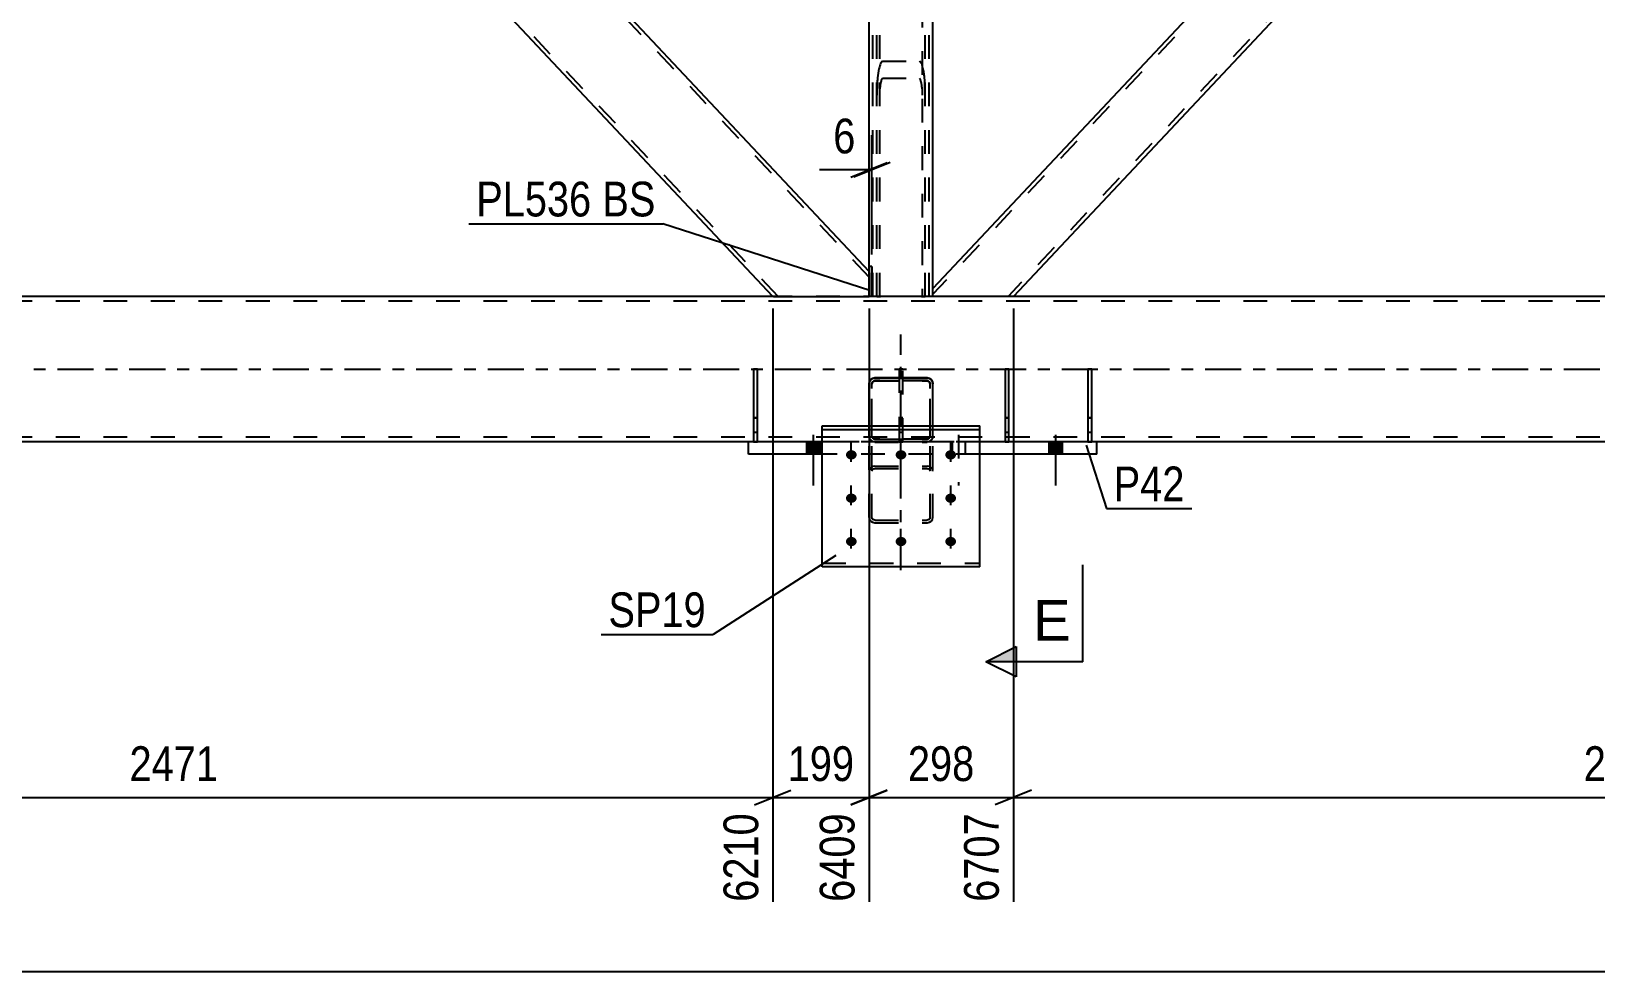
# Model space of a CAD drawing. Header units: millimetres. Extents: x -135 to 1054, y -647 to 194.
# Drawn here: x 129.2 to 258.3, y -177.3 to -99.7 of the extents above; entities that cross this region are included whole.
import ezdxf

# ---------------------------------------------------------------- set-up
doc = ezdxf.new("R2010")
doc.units = ezdxf.units.MM
doc.linetypes.add('DXK_LINE_DOT2', pattern=[3.9198, 1.9599, -1.9599])
doc.linetypes.add('DXK_LINE_DOT3', pattern=[5.9187, 2.979, -0.9799, 0.9799, -0.9799])
doc.styles.add('Arial', font='ARIAL.TTF', dxfattribs={"height": 0.2})
doc.styles.add('Arial Narrow', font='ARIALN.TTF', dxfattribs={"height": 0.2})

# ---------------------------------------------------------------- blocks, each defined once
blk = doc.blocks.new('Bolt-122571314-7250 - 7179')
at = {"linetype": 'Continuous'}
for points in [[(196.9, -134.28), (196.99, -134.29), (197.08, -134.31), (197.16, -134.35), (197.23, -134.41), (197.28, -134.47), (197.32, -134.54), (197.34, -134.62), (197.34, -134.7), (197.32, -134.78), (197.28, -134.85), (197.23, -134.92), (197.16, -134.97), (197.08, -135.01), (196.99, -135.04), (196.9, -135.05), (196.81, -135.04), (196.72, -135.01), (196.64, -134.97), (196.57, -134.92), (196.52, -134.85), (196.48, -134.78), (196.46, -134.7), (196.46, -134.62), (196.48, -134.54), (196.52, -134.47), (196.57, -134.41), (196.64, -134.35), (196.72, -134.31), (196.81, -134.29)], [(201, -134.28), (201.09, -134.29), (201.18, -134.31), (201.26, -134.35), (201.33, -134.41), (201.38, -134.47), (201.42, -134.54), (201.44, -134.62), (201.44, -134.7), (201.42, -134.78), (201.38, -134.85), (201.33, -134.92), (201.26, -134.97), (201.18, -135.01), (201.09, -135.04), (201, -135.05), (200.91, -135.04), (200.82, -135.01), (200.74, -134.97), (200.67, -134.92), (200.62, -134.85), (200.58, -134.78), (200.56, -134.7), (200.56, -134.62), (200.58, -134.54), (200.62, -134.47), (200.67, -134.41), (200.74, -134.35), (200.82, -134.31), (200.91, -134.29)], [(205.1, -134.28), (205.19, -134.29), (205.28, -134.31), (205.36, -134.35), (205.43, -134.41), (205.48, -134.47), (205.52, -134.54), (205.54, -134.62), (205.54, -134.7), (205.52, -134.78), (205.48, -134.85), (205.43, -134.92), (205.36, -134.97), (205.28, -135.01), (205.19, -135.04), (205.1, -135.05), (205.01, -135.04), (204.92, -135.01), (204.84, -134.97), (204.77, -134.92), (204.72, -134.85), (204.68, -134.78), (204.66, -134.7), (204.66, -134.62), (204.68, -134.54), (204.72, -134.47), (204.77, -134.41), (204.84, -134.35), (204.92, -134.31), (205.01, -134.29)], [(196.9, -137.85), (196.99, -137.86), (197.08, -137.89), (197.16, -137.93), (197.23, -137.98), (197.28, -138.04), (197.32, -138.12), (197.34, -138.2), (197.34, -138.28), (197.32, -138.36), (197.28, -138.43), (197.23, -138.49), (197.16, -138.55), (197.08, -138.59), (196.99, -138.61), (196.9, -138.62), (196.81, -138.61), (196.72, -138.59), (196.64, -138.55), (196.57, -138.49), (196.52, -138.43), (196.48, -138.36), (196.46, -138.28), (196.46, -138.2), (196.48, -138.12), (196.52, -138.04), (196.57, -137.98), (196.64, -137.93), (196.72, -137.89), (196.81, -137.86)], [(205.1, -137.85), (205.19, -137.86), (205.28, -137.89), (205.36, -137.93), (205.43, -137.98), (205.48, -138.04), (205.52, -138.12), (205.54, -138.2), (205.54, -138.28), (205.52, -138.36), (205.48, -138.43), (205.43, -138.49), (205.36, -138.55), (205.28, -138.59), (205.19, -138.61), (205.1, -138.62), (205.01, -138.61), (204.92, -138.59), (204.84, -138.55), (204.77, -138.49), (204.72, -138.43), (204.68, -138.36), (204.66, -138.28), (204.66, -138.2), (204.68, -138.12), (204.72, -138.04), (204.77, -137.98), (204.84, -137.93), (204.92, -137.89), (205.01, -137.86)], [(196.9, -141.43), (196.99, -141.44), (197.08, -141.46), (197.16, -141.5), (197.23, -141.56), (197.28, -141.62), (197.32, -141.69), (197.34, -141.77), (197.34, -141.85), (197.32, -141.93), (197.28, -142), (197.23, -142.07), (197.16, -142.12), (197.08, -142.16), (196.99, -142.19), (196.9, -142.2), (196.81, -142.19), (196.72, -142.16), (196.64, -142.12), (196.57, -142.07), (196.52, -142), (196.48, -141.93), (196.46, -141.85), (196.46, -141.77), (196.48, -141.69), (196.52, -141.62), (196.57, -141.56), (196.64, -141.5), (196.72, -141.46), (196.81, -141.44)], [(201, -141.43), (201.09, -141.44), (201.18, -141.46), (201.26, -141.5), (201.33, -141.56), (201.38, -141.62), (201.42, -141.69), (201.44, -141.77), (201.44, -141.85), (201.42, -141.93), (201.38, -142), (201.33, -142.07), (201.26, -142.12), (201.18, -142.16), (201.09, -142.19), (201, -142.2), (200.91, -142.19), (200.82, -142.16), (200.74, -142.12), (200.67, -142.07), (200.62, -142), (200.58, -141.93), (200.56, -141.85), (200.56, -141.77), (200.58, -141.69), (200.62, -141.62), (200.67, -141.56), (200.74, -141.5), (200.82, -141.46), (200.91, -141.44)], [(205.1, -141.43), (205.19, -141.44), (205.28, -141.46), (205.36, -141.5), (205.43, -141.56), (205.48, -141.62), (205.52, -141.69), (205.54, -141.77), (205.54, -141.85), (205.52, -141.93), (205.48, -142), (205.43, -142.07), (205.36, -142.12), (205.28, -142.16), (205.19, -142.19), (205.1, -142.2), (205.01, -142.19), (204.92, -142.16), (204.84, -142.12), (204.77, -142.07), (204.72, -142), (204.68, -141.93), (204.66, -141.85), (204.66, -141.77), (204.68, -141.69), (204.72, -141.62), (204.77, -141.56), (204.84, -141.5), (204.92, -141.46), (205.01, -141.44)]]:
    blk.add_hatch(color=1, dxfattribs=at).paths.add_polyline_path(points)
at = {"color": 1, "linetype": 'Continuous'}
for p, q in [((196.9, -135.23), (196.9, -133.6)), ((201, -135.23), (201, -133.6)), ((205.1, -135.23), (205.1, -133.6)), ((196.9, -138.8), (196.9, -137.18)), ((205.1, -138.8), (205.1, -137.18)), ((196.9, -142.38), (196.9, -140.75)), ((201, -142.38), (201, -140.75)), ((205.1, -142.38), (205.1, -140.75))]:
    blk.add_line(p, q, dxfattribs=at)
blk = doc.blocks.new('Bolt-122571314-7251 - 7179')
at = {"linetype": 'Continuous'}
for points in [[(194.29, -133.6), (193.21, -133.6), (193.21, -134.6), (194.29, -134.6)], [(214.29, -133.6), (213.21, -133.6), (213.21, -134.6), (214.29, -134.6)]]:
    blk.add_hatch(color=1, dxfattribs=at).paths.add_polyline_path(points)
at = {"color": 1, "linetype": 'Continuous'}
for p, q in [((193.21, -133.6), (193.21, -134.6)), ((193.75, -133), (193.75, -137.2)), ((194.29, -133.6), (194.29, -134.6)), ((213.21, -133.6), (213.21, -134.6)), ((213.75, -133), (213.75, -137.2)), ((214.29, -133.6), (214.29, -134.6))]:
    blk.add_line(p, q, dxfattribs=at)
at = {"color": 1, "linetype": 'DXK_LINE_DOT2'}
for p, q in [((205.21, -133.6), (205.21, -134.6)), ((205.75, -133), (205.75, -137.2)), ((206.29, -133.6), (206.29, -134.6))]:
    blk.add_line(p, q, dxfattribs=at)
blk = doc.blocks.new('Bolt-122571314-7252 - 7179')
at = {"linetype": 'Continuous'}
for points in [[(194.29, -133.6), (193.21, -133.6), (193.21, -134.6), (194.29, -134.6)], [(214.29, -133.6), (213.21, -133.6), (213.21, -134.6), (214.29, -134.6)]]:
    blk.add_hatch(color=1, dxfattribs=at).paths.add_polyline_path(points)
at = {"color": 1, "linetype": 'Continuous'}
for p, q in [((193.21, -133.6), (193.21, -134.6)), ((193.75, -133), (193.75, -137.2)), ((194.29, -133.6), (194.29, -134.6)), ((213.21, -133.6), (213.21, -134.6)), ((213.75, -133), (213.75, -137.2)), ((214.29, -133.6), (214.29, -134.6))]:
    blk.add_line(p, q, dxfattribs=at)
at = {"color": 1, "linetype": 'DXK_LINE_DOT2'}
for p, q in [((205.21, -133.6), (205.21, -134.6)), ((205.75, -133), (205.75, -137.2)), ((206.29, -133.6), (206.29, -134.6))]:
    blk.add_line(p, q, dxfattribs=at)
blk = doc.blocks.new('Part-122571314-7193 - 7179')
at = {"color": 7, "linetype": 'DXK_LINE_DOT2'}
for p, q in [((199.04, 12.37), (199, 12.3)), ((199, -121.6), (199, 12.3)), ((199.14, 12.43), (199.04, 12.37)), ((199.3, 12.47), (199.14, 12.43)), ((199.24, 12.3), (199.26, 12.33)), ((199.24, -121.6), (199.24, 12.3)), ((199.26, 12.33), (199.31, 12.36)), ((199.48, 12.49), (199.3, 12.47)), ((199.31, 12.36), (199.34, 12.37)), ((199.34, 12.37), (199.39, 12.38)), ((199.39, 12.38), (199.48, 12.39)), ((202.52, 12.49), (199.48, 12.49)), ((202.52, 12.39), (199.48, 12.39)), ((202.7, 12.47), (202.52, 12.49)), ((202.52, 12.39), (202.61, 12.38)), ((202.61, 12.38), (202.69, 12.36)), ((202.69, 12.36), (202.74, 12.33)), ((202.86, 12.43), (202.7, 12.47)), ((202.74, 12.33), (202.76, 12.3)), ((202.76, 12.3), (202.76, -121.6)), ((202.96, 12.37), (202.86, 12.43)), ((203, 12.3), (202.96, 12.37)), ((203, -121.6), (203, 12.3)), ((199, 11.09), (199.04, 11.02)), ((199.04, 11.02), (199.14, 10.96)), ((199.14, 10.96), (199.3, 10.92)), ((199.26, 11.06), (199.24, 11.09)), ((199.31, 11.03), (199.26, 11.06)), ((199.3, 10.92), (199.48, 10.9)), ((199.31, 11.03), (199.34, 11.02)), ((199.34, 11.02), (199.39, 11.01)), ((199.39, 11.01), (199.48, 11)), ((202.52, 11), (199.48, 11)), ((202.52, 10.9), (199.48, 10.9)), ((202.61, 11.01), (202.52, 11)), ((202.52, 10.9), (202.7, 10.92)), ((202.69, 11.03), (202.61, 11.01)), ((202.74, 11.06), (202.69, 11.03)), ((202.7, 10.92), (202.86, 10.96)), ((202.76, 11.09), (202.74, 11.06)), ((202.86, 10.96), (202.96, 11.02)), ((202.96, 11.02), (203, 11.09)), ((199.48, -102.19), (199.3, -102.4)), ((199.48, -102.19), (202.52, -102.19)), ((202.7, -102.4), (202.52, -102.19)), ((199.04, -103.93), (199, -105)), ((199.24, -105), (199.26, -104.47)), ((199.39, -103.7), (199.48, -103.6)), ((199.48, -103.6), (202.52, -103.6)), ((202.52, -103.6), (202.61, -103.7)), ((202.74, -104.47), (202.76, -105)), ((203, -105), (202.96, -103.93)), ((199, -121.6), (199.24, -121.6)), ((199, -121.6), (199.04, -121.6)), ((199.04, -121.6), (199.14, -121.6)), ((199.14, -121.6), (199.3, -121.6)), ((199.31, -121.6), (199.24, -121.6)), ((202.7, -121.6), (199.3, -121.6)), ((202.69, -121.6), (199.31, -121.6)), ((202.74, -121.6), (202.69, -121.6)), ((202.7, -121.6), (202.86, -121.6)), ((202.76, -121.6), (202.74, -121.6)), ((202.76, -121.6), (203, -121.6)), ((202.86, -121.6), (202.96, -121.6)), ((202.96, -121.6), (203, -121.6))]:
    blk.add_line(p, q, dxfattribs=at)
for centre, radius, start, end in [((204.72, -104.11), 5.68, 162.5062, 178.1392), ((197.29, -104.11), 5.68, 1.8608, 17.4938), ((202.1, -104.56), 2.84, 162.5062, 178.1392), ((199.9, -104.56), 2.84, 1.8608, 17.4938)]:
    blk.add_arc(centre, radius, start, end, dxfattribs=at)
blk = doc.blocks.new('Part-122571314-7212 - 7179')
at = {"color": 2, "linetype": 'Continuous'}
for p, q in [((216.43, -127.6), (216.75, -127.6)), ((216.43, -127.6), (216.43, -133.6)), ((216.75, -133.6), (216.75, -127.6)), ((216.43, -131.6), (216.75, -131.6)), ((216.75, -133.6), (216.43, -133.6))]:
    blk.add_line(p, q, dxfattribs=at)
at = {"color": 7, "linetype": 'DXK_LINE_DOT2'}
for p, q in [((216.75, -127.6), (216.43, -127.6)), ((216.43, -132.8), (216.75, -132.8)), ((216.43, -133.6), (216.75, -133.6))]:
    blk.add_line(p, q, dxfattribs=at)
blk = doc.blocks.new('Part-122571314-7307 - 7179')
at = {"color": 7, "linetype": 'DXK_LINE_DOT2'}
for p, q in [((198.36, -121.6), (198.36, -119.14)), ((198.6, -119.14), (198.36, -119.14)), ((198.6, -121.6), (198.6, -119.14)), ((198.6, -121.6), (198.36, -121.6))]:
    blk.add_line(p, q, dxfattribs=at)
blk = doc.blocks.new('Part-122571314-7627 - 7179')
at = {"color": 7, "linetype": 'DXK_LINE_DOT2'}
for p, q in [((190.86, -6), (83.64, -120)), ((190.48, -6), (190.42, -6)), ((198.36, -6), (194.5, -6)), ((198.36, -6.71), (198.36, -6)), ((198.36, -7.59), (91.15, -121.6)), ((141, -58.55), (136.06, -63.8)), ((145.94, -63.8), (141, -69.05)), ((83.64, -121.6), (83.64, -119.54)), ((90.71, -121.6), (91.33, -121.6)), ((91.59, -121.6), (91.52, -121.6))]:
    blk.add_line(p, q, dxfattribs=at)
at = {"color": 2, "linetype": 'Continuous'}
for p, q in [((190.42, -6), (141, -58.55)), ((194.5, -6), (190.48, -6)), ((198.36, -6.71), (198.36, -8.06)), ((198.36, -8.06), (145.94, -63.8)), ((136.06, -63.8), (83.64, -119.54)), ((91.59, -121.6), (141, -69.05)), ((90.71, -121.6), (83.64, -121.6)), ((91.52, -121.6), (90.71, -121.6)), ((91.52, -121.6), (91.52, -121.6))]:
    blk.add_line(p, q, dxfattribs=at)
blk = doc.blocks.new('Part-122571314-7277 - 7179')
at = {"color": 7, "linetype": 'DXK_LINE_DOT2'}
for p, q in [((780, -122), (-58, -122)), ((780, -121.6), (190.48, -121.6)), ((198.6, -121.6), (198.36, -121.6)), ((780, -133.2), (-58, -133.2)), ((217.15, -133.6), (188.43, -133.6))]:
    blk.add_line(p, q, dxfattribs=at)
at = {"color": 2, "linetype": 'Continuous'}
for p, q in [((190.48, -121.6), (91.52, -121.6)), ((198.36, -121.6), (198.36, -121.6)), ((780, -121.6), (198.6, -121.6)), ((188.43, -133.6), (-32.5, -133.6)), ((434.5, -133.6), (217.15, -133.6))]:
    blk.add_line(p, q, dxfattribs=at)
at = {"color": 7, "linetype": 'DXK_LINE_DOT3'}
blk.add_line((-58, -127.6), (780, -127.6), dxfattribs=at)
blk = doc.blocks.new('Part-122571314-7302 - 7179')
at = {"color": 2, "linetype": 'Continuous'}
for p, q in [((198.6, -119.14), (198.36, -119.14)), ((198.36, -119.14), (198.36, -121.6)), ((198.6, -119.14), (198.6, -121.6)), ((198.6, -121.6), (198.36, -121.6))]:
    blk.add_line(p, q, dxfattribs=at)
blk = doc.blocks.new('Part-122571314-7354 - 7179')
at = {"color": 2, "linetype": 'Continuous'}
for p, q in [((209.59, -127.6), (209.91, -127.6)), ((209.59, -127.6), (209.59, -133.6)), ((209.91, -133.6), (209.91, -127.6)), ((209.59, -131.6), (209.91, -131.6)), ((209.91, -133.6), (209.59, -133.6))]:
    blk.add_line(p, q, dxfattribs=at)
at = {"color": 7, "linetype": 'DXK_LINE_DOT2'}
for p, q in [((209.91, -127.6), (209.59, -127.6)), ((209.59, -132.8), (209.91, -132.8)), ((209.59, -133.6), (209.91, -133.6))]:
    blk.add_line(p, q, dxfattribs=at)
blk = doc.blocks.new('Part-122571314-7355 - 7179')
at = {"color": 2, "linetype": 'Continuous'}
for p, q in [((188.83, -127.6), (189.15, -127.6)), ((188.83, -127.6), (188.83, -133.6)), ((189.15, -133.6), (189.15, -127.6)), ((188.83, -131.6), (189.15, -131.6)), ((189.15, -133.6), (188.83, -133.6))]:
    blk.add_line(p, q, dxfattribs=at)
at = {"color": 7, "linetype": 'DXK_LINE_DOT2'}
for p, q in [((189.15, -127.6), (188.83, -127.6)), ((188.83, -132.8), (189.15, -132.8)), ((188.83, -133.6), (189.15, -133.6))]:
    blk.add_line(p, q, dxfattribs=at)
blk = doc.blocks.new('Part-122571314-7356 - 7179')
at = {"color": 7, "linetype": 'DXK_LINE_DOT2'}
for p, q in [((200.84, -127.6), (200.84, -133.6)), ((201.16, -127.6), (200.84, -127.6)), ((200.84, -127.6), (201.16, -127.6)), ((201.16, -133.6), (201.16, -127.6)), ((201.16, -131.6), (200.84, -131.6)), ((200.84, -132.8), (201.16, -132.8)), ((200.84, -133.6), (201.16, -133.6)), ((201.16, -133.6), (200.84, -133.6))]:
    blk.add_line(p, q, dxfattribs=at)
blk = doc.blocks.new('Part-122571314-7357 - 7179')
at = {"color": 7, "linetype": 'DXK_LINE_DOT2'}
for p, q in [((209.59, -127.6), (209.59, -133.6)), ((209.91, -127.6), (209.59, -127.6)), ((209.59, -127.6), (209.91, -127.6)), ((209.91, -133.6), (209.91, -127.6)), ((209.91, -131.6), (209.59, -131.6)), ((209.59, -132.8), (209.91, -132.8)), ((209.59, -133.6), (209.91, -133.6)), ((209.91, -133.6), (209.59, -133.6))]:
    blk.add_line(p, q, dxfattribs=at)
blk = doc.blocks.new('Part-122571314-7358 - 7179')
at = {"color": 7, "linetype": 'DXK_LINE_DOT2'}
for p, q in [((216.43, -127.6), (216.43, -133.6)), ((216.75, -127.6), (216.43, -127.6)), ((216.43, -127.6), (216.75, -127.6)), ((216.75, -133.6), (216.75, -127.6)), ((216.75, -131.6), (216.43, -131.6)), ((216.43, -132.8), (216.75, -132.8)), ((216.43, -133.6), (216.75, -133.6)), ((216.75, -133.6), (216.43, -133.6))]:
    blk.add_line(p, q, dxfattribs=at)
blk = doc.blocks.new('Part-122571314-7363 - 7179')
at = {"color": 2, "linetype": 'Continuous'}
for p, q in [((194.5, -132.26), (207.5, -132.26)), ((194.5, -143.9), (194.5, -132.26)), ((194.5, -132.57), (207.5, -132.57)), ((207.5, -143.9), (207.5, -132.26)), ((207.5, -143.9), (194.5, -143.9))]:
    blk.add_line(p, q, dxfattribs=at)
at = {"color": 7, "linetype": 'DXK_LINE_DOT2'}
blk.add_line((194.5, -143.59), (207.5, -143.59), dxfattribs=at)
blk = doc.blocks.new('Part-122571314-7364 - 7179')
at = {"color": 7, "linetype": 'DXK_LINE_DOT2'}
for p, q in [((188.83, -127.6), (188.83, -133.6)), ((189.15, -127.6), (188.83, -127.6)), ((188.83, -127.6), (189.15, -127.6)), ((189.15, -133.6), (189.15, -127.6)), ((189.15, -131.6), (188.83, -131.6)), ((188.83, -132.8), (189.15, -132.8)), ((188.83, -133.6), (189.15, -133.6)), ((189.15, -133.6), (188.83, -133.6))]:
    blk.add_line(p, q, dxfattribs=at)
blk = doc.blocks.new('Part-122571314-7366 - 7179')
at = {"color": 7, "linetype": 'DXK_LINE_DOT3'}
blk.add_line((201, -144.17), (201, -124.73), dxfattribs=at)
at = {"color": 2, "linetype": 'Continuous'}
for p, q in [((198.36, -128.81), (198.4, -128.63)), ((198.36, -132.26), (198.36, -128.81)), ((198.4, -128.63), (198.5, -128.47)), ((198.5, -128.47), (198.66, -128.37)), ((198.66, -128.37), (198.84, -128.33)), ((198.84, -128.33), (203.16, -128.33)), ((203.16, -128.33), (203.34, -128.37)), ((203.34, -128.37), (203.5, -128.47)), ((203.5, -128.47), (203.6, -128.63)), ((203.6, -128.63), (203.64, -128.81)), ((203.64, -132.26), (203.64, -128.81))]:
    blk.add_line(p, q, dxfattribs=at)
at = {"color": 7, "linetype": 'DXK_LINE_DOT2'}
for p, q in [((198.62, -128.72), (198.6, -128.81)), ((198.6, -139.83), (198.6, -128.81)), ((198.67, -128.64), (198.62, -128.72)), ((198.75, -128.59), (198.67, -128.64)), ((198.84, -128.57), (198.75, -128.59)), ((198.84, -128.57), (203.16, -128.57)), ((203.25, -128.59), (203.16, -128.57)), ((203.33, -128.64), (203.25, -128.59)), ((203.38, -128.72), (203.33, -128.64)), ((203.4, -128.81), (203.38, -128.72)), ((203.4, -139.83), (203.4, -128.81)), ((198.36, -139.83), (198.36, -132.26)), ((203.64, -139.83), (203.64, -132.26)), ((198.4, -133.32), (198.36, -133.13)), ((198.5, -133.47), (198.4, -133.32)), ((198.66, -133.58), (198.5, -133.47)), ((198.6, -133.13), (198.62, -133.22)), ((198.62, -133.22), (198.67, -133.3)), ((198.84, -133.61), (198.66, -133.58)), ((198.67, -133.3), (198.75, -133.35)), ((198.75, -133.35), (198.84, -133.37)), ((198.84, -133.37), (203.16, -133.37)), ((198.84, -133.61), (203.16, -133.61)), ((203.16, -133.37), (203.25, -133.35)), ((203.34, -133.58), (203.16, -133.61)), ((203.25, -133.35), (203.33, -133.3)), ((203.33, -133.3), (203.38, -133.22)), ((203.5, -133.47), (203.34, -133.58)), ((203.38, -133.22), (203.4, -133.13)), ((203.6, -133.32), (203.5, -133.47)), ((203.64, -133.13), (203.6, -133.32)), ((198.4, -135.85), (198.36, -136.01)), ((198.5, -135.72), (198.4, -135.85)), ((198.66, -135.62), (198.5, -135.72)), ((198.6, -136.01), (198.62, -135.93)), ((198.62, -135.93), (198.67, -135.86)), ((198.84, -135.59), (198.66, -135.62)), ((198.67, -135.86), (198.75, -135.82)), ((198.75, -135.82), (198.84, -135.8)), ((198.84, -135.59), (203.16, -135.59)), ((198.84, -135.8), (203.16, -135.8)), ((203.34, -135.62), (203.16, -135.59)), ((203.16, -135.8), (203.25, -135.82)), ((203.25, -135.82), (203.33, -135.86)), ((203.33, -135.86), (203.38, -135.93)), ((203.5, -135.72), (203.34, -135.62)), ((203.38, -135.93), (203.4, -136.01)), ((203.6, -135.85), (203.5, -135.72)), ((203.64, -136.01), (203.6, -135.85)), ((198.36, -139.83), (198.4, -139.99)), ((198.4, -139.99), (198.5, -140.13)), ((198.5, -140.13), (198.66, -140.22)), ((198.62, -139.91), (198.6, -139.83)), ((198.67, -139.98), (198.62, -139.91)), ((198.66, -140.22), (198.84, -140.26)), ((198.75, -140.03), (198.67, -139.98)), ((198.84, -140.04), (198.75, -140.03)), ((198.84, -140.04), (203.16, -140.04)), ((198.84, -140.26), (203.16, -140.26)), ((203.25, -140.03), (203.16, -140.04)), ((203.16, -140.26), (203.34, -140.22)), ((203.33, -139.98), (203.25, -140.03)), ((203.38, -139.91), (203.33, -139.98)), ((203.34, -140.22), (203.5, -140.13)), ((203.4, -139.83), (203.38, -139.91)), ((203.5, -140.13), (203.6, -139.99)), ((203.6, -139.99), (203.64, -139.83))]:
    blk.add_line(p, q, dxfattribs=at)
blk = doc.blocks.new('Part-122571314-7367 - 7179')
at = {"color": 2, "linetype": 'Continuous'}
for p, q in [((198.4, -128.62), (198.36, -128.8)), ((198.36, -128.81), (198.36, -128.8)), ((198.5, -128.46), (198.4, -128.62)), ((198.66, -128.36), (198.5, -128.46)), ((198.84, -128.32), (198.66, -128.36)), ((203.16, -128.32), (198.84, -128.32)), ((203.34, -128.36), (203.16, -128.32)), ((203.5, -128.46), (203.34, -128.36)), ((203.6, -128.62), (203.5, -128.46)), ((203.64, -128.8), (203.6, -128.62)), ((203.64, -128.81), (203.64, -128.8))]:
    blk.add_line(p, q, dxfattribs=at)
at = {"color": 7, "linetype": 'DXK_LINE_DOT2'}
for p, q in [((198.36, -128.8), (198.4, -128.62)), ((198.36, -133.12), (198.36, -128.81)), ((198.6, -128.8), (198.62, -128.71)), ((198.6, -133.12), (198.6, -128.8)), ((198.62, -128.71), (198.67, -128.63)), ((198.66, -128.36), (198.84, -128.32)), ((198.67, -128.63), (198.75, -128.58)), ((198.75, -128.58), (198.84, -128.56)), ((203.16, -128.56), (198.84, -128.56)), ((203.16, -128.32), (203.34, -128.36)), ((203.16, -128.56), (203.25, -128.58)), ((203.25, -128.58), (203.33, -128.63)), ((203.33, -128.63), (203.38, -128.71)), ((203.38, -128.71), (203.4, -128.8)), ((203.4, -133.12), (203.4, -128.8)), ((203.6, -128.62), (203.64, -128.8)), ((203.64, -133.12), (203.64, -128.81)), ((198.36, -133.12), (198.4, -133.3)), ((198.4, -133.3), (198.36, -133.12)), ((198.4, -133.3), (198.5, -133.46)), ((198.5, -133.46), (198.66, -133.56)), ((198.62, -133.21), (198.6, -133.12)), ((198.67, -133.29), (198.62, -133.21)), ((198.66, -133.56), (198.84, -133.6)), ((198.84, -133.6), (198.66, -133.56)), ((198.75, -133.34), (198.67, -133.29)), ((198.84, -133.36), (198.75, -133.34)), ((203.16, -133.36), (198.84, -133.36)), ((203.16, -133.6), (198.84, -133.6)), ((203.25, -133.34), (203.16, -133.36)), ((203.16, -133.6), (203.34, -133.56)), ((203.34, -133.56), (203.16, -133.6)), ((203.33, -133.29), (203.25, -133.34)), ((203.38, -133.21), (203.33, -133.29)), ((203.34, -133.56), (203.5, -133.46)), ((203.4, -133.12), (203.38, -133.21)), ((203.5, -133.46), (203.6, -133.3)), ((203.6, -133.3), (203.64, -133.12)), ((203.64, -133.12), (203.6, -133.3))]:
    blk.add_line(p, q, dxfattribs=at)
at = {"color": 7, "linetype": 'DXK_LINE_DOT3'}
blk.add_line((201, -130.96), (201, -130.96), dxfattribs=at)
at = {"color": 7, "linetype": 'DXK_LINE_DOT2'}
for centre, start, end in [((198.84, -128.8), 112.5, 157.5), ((203.16, -128.8), 22.5, 67.5), ((198.84, -133.12), 202.5, 247.5), ((203.16, -133.12), 292.5, 337.5)]:
    blk.add_arc(centre, 0.48, start, end, dxfattribs=at)
blk = doc.blocks.new('Part-122571314-7372 - 7179')
at = {"color": 2, "linetype": 'Continuous'}
for p, q in [((188.43, -134.6), (188.43, -133.6)), ((194.5, -133.6), (188.43, -133.6)), ((217.15, -133.6), (207.5, -133.6)), ((217.15, -134.6), (217.15, -133.6)), ((194.5, -134.6), (188.43, -134.6)), ((217.15, -134.6), (207.5, -134.6))]:
    blk.add_line(p, q, dxfattribs=at)
at = {"color": 7, "linetype": 'DXK_LINE_DOT2'}
for p, q in [((207.5, -133.6), (194.5, -133.6)), ((207.5, -134.6), (194.5, -134.6))]:
    blk.add_line(p, q, dxfattribs=at)
blk = doc.blocks.new('Part-122571314-7507 - 7179')
at = {"color": 2, "linetype": 'Continuous'}
for p, q in [((141, -69.05), (145.94, -63.8)), ((198.36, -119.54), (145.94, -63.8)), ((190.42, -121.6), (141, -69.05)), ((198.36, -121.6), (198.36, -119.54)), ((190.48, -121.6), (198.36, -121.6))]:
    blk.add_line(p, q, dxfattribs=at)
at = {"color": 7, "linetype": 'DXK_LINE_DOT2'}
for p, q in [((198.36, -120), (145.72, -64.03)), ((141.22, -68.82), (141.24, -68.8)), ((190.86, -121.6), (141.22, -68.82)), ((190.48, -121.6), (190.42, -121.6))]:
    blk.add_line(p, q, dxfattribs=at)
blk = doc.blocks.new('Part-122571314-7612 - 7179')
at = {"color": 7, "linetype": 'DXK_LINE_DOT2'}
for p, q in [((312.17, -6), (203.64, -121.41)), ((318.36, -6.19), (209.83, -121.6)), ((318.36, -6), (311.73, -6)), ((261, -59.95), (257.38, -63.8)), ((264.62, -63.8), (261, -67.65)), ((210.27, -121.6), (203.64, -121.6))]:
    blk.add_line(p, q, dxfattribs=at)
at = {"color": 2, "linetype": 'Continuous'}
for p, q in [((311.73, -6), (261, -59.95)), ((318.36, -6.66), (318.36, -6)), ((318.36, -6.66), (264.62, -63.8)), ((257.38, -63.8), (203.64, -120.94)), ((261, -67.65), (210.27, -121.6)), ((203.64, -121.6), (203.64, -120.94))]:
    blk.add_line(p, q, dxfattribs=at)
blk = doc.blocks.new('Part-122571314-7642 - 7179')
at = {"color": 7, "linetype": 'DXK_LINE_DOT2'}
for p, q in [((203.64, -6), (198.36, -6)), ((198.36, -8.06), (198.36, -6)), ((198.68, -121.6), (198.68, -6)), ((203.32, -121.6), (203.32, -6)), ((203.64, -6.71), (203.64, -6)), ((198.36, -121.6), (198.36, -119.54)), ((203.64, -121.6), (203.64, -120.94)), ((203.64, -121.6), (198.36, -121.6))]:
    blk.add_line(p, q, dxfattribs=at)
at = {"color": 2, "linetype": 'Continuous'}
for p, q in [((203.64, -120.94), (203.64, -6.71)), ((198.36, -119.54), (198.36, -8.06))]:
    blk.add_line(p, q, dxfattribs=at)
blk = doc.blocks.new('StraightDimension-122571314-16576 - 7179')
at = {"color": 7, "linetype": 'Continuous'}
for p, q in [((210.27, -122.6), (210.27, -171.52)), ((311.73, -122.6), (311.73, -171.52)), ((211.77, -162.31), (208.77, -163.51)), ((310.23, -163.51), (313.23, -162.31)), ((210.27, -162.91), (311.73, -162.91))]:
    blk.add_line(p, q, dxfattribs=at)
at = {"color": 0}
blk.add_wipeout([(265.26, -162.16), (265.26, -157.96), (256.74, -157.96), (256.74, -162.16)], dxfattribs=at)
at = {"color": 3, "style": 'Arial Narrow'}
blk.add_text('2537', height=2.863, dxfattribs=at).set_placement((257.34, -161.56))
at = {"color": 0, "linetype": 'Continuous'}
blk.add_wipeout([(311.13, -163.61), (306.93, -163.61), (306.93, -172.12), (311.13, -172.12)], dxfattribs=at)
at = {"color": 3, "linetype": 'Continuous', "style": 'Arial Narrow'}
blk.add_text('9243', height=2.863, rotation=90.0002, dxfattribs=at).set_placement((310.53, -171.52))
blk = doc.blocks.new('StraightDimension-122571314-16579 - 7179')
at = {"color": 7, "linetype": 'Continuous'}
for p, q in [((91.59, -122.6), (91.59, -171.52)), ((190.42, -122.6), (190.42, -171.52)), ((93.09, -162.31), (90.09, -163.51)), ((188.92, -163.51), (191.92, -162.31)), ((91.59, -162.91), (190.42, -162.91))]:
    blk.add_line(p, q, dxfattribs=at)
at = {"color": 0}
blk.add_wipeout([(145.26, -162.16), (145.26, -157.96), (136.74, -157.96), (136.74, -162.16)], dxfattribs=at)
at = {"color": 3, "style": 'Arial Narrow'}
blk.add_text('2471', height=2.863, dxfattribs=at).set_placement((137.34, -161.56))
at = {"color": 0, "linetype": 'Continuous'}
blk.add_wipeout([(189.82, -163.61), (185.62, -163.61), (185.62, -172.12), (189.82, -172.12)], dxfattribs=at)
at = {"color": 3, "linetype": 'Continuous', "style": 'Arial Narrow'}
blk.add_text('6210', height=2.863, rotation=90.0002, dxfattribs=at).set_placement((189.22, -171.52))
blk = doc.blocks.new('StraightDimension-122571314-16577 - 7179')
at = {"color": 7, "linetype": 'Continuous'}
for p, q in [((198.36, -122.6), (198.36, -171.52)), ((210.27, -122.6), (210.27, -171.52)), ((196.86, -163.51), (199.86, -162.31)), ((211.77, -162.31), (208.77, -163.51)), ((198.36, -162.91), (210.27, -162.91))]:
    blk.add_line(p, q, dxfattribs=at)
at = {"color": 0}
blk.add_wipeout([(207.66, -162.16), (207.66, -157.96), (200.97, -157.96), (200.97, -162.16)], dxfattribs=at)
at = {"color": 3, "style": 'Arial Narrow'}
blk.add_text('298', height=2.863, dxfattribs=at).set_placement((201.57, -161.56))
at = {"color": 0, "linetype": 'Continuous'}
blk.add_wipeout([(209.67, -163.61), (205.47, -163.61), (205.47, -172.12), (209.67, -172.12)], dxfattribs=at)
at = {"color": 3, "linetype": 'Continuous', "style": 'Arial Narrow'}
blk.add_text('6707', height=2.863, rotation=90.0002, dxfattribs=at).set_placement((209.07, -171.52))
blk = doc.blocks.new('StraightDimension-122571314-7932 - 7179')
at = {"color": 7, "linetype": 'Continuous'}
for p, q in [((198.36, -118.14), (198.36, -108.3)), ((198.6, -118.14), (198.6, -108.3)), ((196.86, -111.75), (199.86, -110.55)), ((200.1, -110.55), (197.1, -111.75)), ((198.36, -111.15), (194.28, -111.15)), ((198.36, -111.15), (194.28, -111.15)), ((198.36, -111.15), (198.6, -111.15))]:
    blk.add_line(p, q, dxfattribs=at)
at = {"color": 0}
blk.add_wipeout([(197.84, -110.4), (197.84, -106.2), (194.81, -106.2), (194.81, -110.4)], dxfattribs=at)
at = {"color": 3, "style": 'Arial Narrow'}
blk.add_text('6', height=2.86, dxfattribs=at).set_placement((195.41, -109.8))
blk = doc.blocks.new('StraightDimension-122571314-8881 - 7179')
at = {"color": 7, "linetype": 'Continuous'}
blk.add_line((-59, -177.28), (821, -177.28), dxfattribs=at)
blk = doc.blocks.new('StraightDimension-122571314-16578 - 7179')
at = {"color": 7, "linetype": 'Continuous'}
for p, q in [((190.42, -122.6), (190.42, -171.52)), ((198.36, -122.6), (198.36, -171.52)), ((188.92, -163.51), (191.92, -162.31)), ((199.86, -162.31), (196.86, -163.51)), ((190.42, -162.91), (198.36, -162.91))]:
    blk.add_line(p, q, dxfattribs=at)
at = {"color": 0}
blk.add_wipeout([(197.73, -162.16), (197.73, -157.96), (191.05, -157.96), (191.05, -162.16)], dxfattribs=at)
at = {"color": 0, "linetype": 'Continuous'}
blk.add_wipeout([(197.76, -163.61), (193.56, -163.61), (193.56, -172.12), (197.76, -172.12)], dxfattribs=at)
at = {"color": 3, "style": 'Arial Narrow'}
blk.add_text('199', height=2.863, dxfattribs=at).set_placement((191.65, -161.56))
at = {"color": 3, "linetype": 'Continuous', "style": 'Arial Narrow'}
blk.add_text('6409', height=2.863, rotation=90.0002, dxfattribs=at).set_placement((197.16, -171.52))
blk = doc.blocks.new('Mark-122571314-7359 - 7179')
at = {"color": 0}
blk.add_wipeout([(184.89, -148.87), (184.89, -145.87), (176.86, -145.87), (176.86, -148.87)], dxfattribs=at)
blk.add_wipeout([(184.89, -148.87), (184.89, -145.87), (176.86, -145.87), (176.86, -148.87)], dxfattribs=at)
at = {"color": 30, "linetype": 'Continuous'}
for p in [(195.62, -142.95), (176.26, -149.47)]:
    blk.add_line(p, (185.49, -149.47), dxfattribs=at)
at = {"color": 3, "style": 'Arial Narrow'}
blk.add_text('SP19', height=2.863, dxfattribs=at).set_placement((176.86, -148.87))
blk = doc.blocks.new('MarkSet-122571314-9030 - 7179')
at = {"color": 0}
for points in [[(175.46, -115), (175.46, -112), (165.95, -112), (165.95, -115)], [(180.74, -115), (180.74, -112), (176.36, -112), (176.36, -115)]]:
    blk.add_wipeout(points, dxfattribs=at)
for points in [[(175.46, -115), (175.46, -112), (165.95, -112), (165.95, -115)], [(180.74, -115), (180.74, -112), (176.36, -112), (176.36, -115)]]:
    blk.add_wipeout(points, dxfattribs=at)
at = {"color": 30, "linetype": 'Continuous'}
for p in [(165.35, -115.6), (198.42, -121.1)]:
    blk.add_line(p, (181.34, -115.6), dxfattribs=at)
at = {"color": 3, "style": 'Arial Narrow'}
for s, p in [('PL536', (165.95, -115)), ('BS', (176.36, -115))]:
    blk.add_text(s, height=2.863, dxfattribs=at).set_placement(p)
blk = doc.blocks.new('Mark-122571314-7368 - 7179')
at = {"color": 0}
blk.add_wipeout([(224.4, -138.49), (224.4, -135.49), (218.55, -135.49), (218.55, -138.49)], dxfattribs=at)
blk.add_wipeout([(224.4, -138.49), (224.4, -135.49), (218.55, -135.49), (218.55, -138.49)], dxfattribs=at)
at = {"color": 30, "linetype": 'Continuous'}
for p, q in [((216.29, -133.86), (217.95, -139.09)), ((217.95, -139.09), (225, -139.09))]:
    blk.add_line(p, q, dxfattribs=at)
at = {"color": 3, "style": 'Arial Narrow'}
blk.add_text('P42', height=2.863, dxfattribs=at).set_placement((218.55, -138.49))
blk = doc.blocks.new('SectionMark-122571314-8941 - 7179')
at = {"linetype": 'Continuous'}
for points in [[(210.5, 32.34), (210.5, 31.09), (208, 32.34)], [(210.5, -150.48), (210.5, -151.73), (208, -151.73)]]:
    blk.add_hatch(color=6, dxfattribs=at).paths.add_polyline_path(points)
at = {"color": 6, "linetype": 'Continuous'}
for p, q in [((208, 32.34), (210.5, 33.59)), ((210.5, 31.09), (210.5, 33.59)), ((216, 32.34), (208, 32.34)), ((208, 32.34), (210.5, 31.09)), ((216, 32.34), (216, 24.34)), ((216, -151.73), (216, -143.73)), ((208, -151.73), (210.5, -150.48)), ((210.5, -150.48), (210.5, -152.98)), ((216, -151.73), (208, -151.73)), ((210.5, -152.98), (208, -151.73))]:
    blk.add_line(p, q, dxfattribs=at)
at = {"color": 0, "linetype": 'Continuous'}
for points in [[(215, 27.09), (215, 30.59), (211.89, 30.59), (211.89, 27.09)], [(215, -149.98), (215, -146.48), (211.89, -146.48), (211.89, -149.98)]]:
    blk.add_wipeout(points, dxfattribs=at)
at = {"color": 3, "linetype": 'Continuous', "style": 'Arial'}
for p in [(211.89, 27.09), (211.89, -149.98)]:
    blk.add_text('E', height=3.34, dxfattribs=at).set_placement(p)

msp = doc.modelspace()

# ---------------------------------------------------------------- block references
for name in ['Part-122571314-7193 - 7179', 'Part-122571314-7627 - 7179', 'Part-122571314-7642 - 7179', 'Part-122571314-7612 - 7179', 'Part-122571314-7507 - 7179', 'Part-122571314-7307 - 7179', 'Part-122571314-7302 - 7179', 'Part-122571314-7277 - 7179', 'Part-122571314-7366 - 7179', 'Part-122571314-7355 - 7179', 'Part-122571314-7364 - 7179', 'Part-122571314-7356 - 7179', 'Part-122571314-7354 - 7179', 'Part-122571314-7357 - 7179', 'Part-122571314-7212 - 7179', 'Part-122571314-7358 - 7179', 'Part-122571314-7367 - 7179', 'Part-122571314-7363 - 7179', 'Part-122571314-7372 - 7179', 'Bolt-122571314-7251 - 7179', 'Bolt-122571314-7252 - 7179', 'Bolt-122571314-7250 - 7179']:
    msp.add_blockref(name, (0, 0))

# ---------------------------------------------------------------- next in the draw order: block references
for name in ['StraightDimension-122571314-7932 - 7179', 'StraightDimension-122571314-16579 - 7179', 'StraightDimension-122571314-16576 - 7179']:
    msp.add_blockref(name, (0, 0))

# ---------------------------------------------------------------- next in the draw order: block references
msp.add_blockref('StraightDimension-122571314-16577 - 7179', (0, 0))

# ---------------------------------------------------------------- next in the draw order: block references
msp.add_blockref('StraightDimension-122571314-8881 - 7179', (0, 0))

# ---------------------------------------------------------------- next in the draw order: block references
for name in ['MarkSet-122571314-9030 - 7179', 'StraightDimension-122571314-16578 - 7179', 'Mark-122571314-7368 - 7179']:
    msp.add_blockref(name, (0, 0))

# ---------------------------------------------------------------- next in the draw order: block references
for name in ['SectionMark-122571314-8941 - 7179', 'Mark-122571314-7359 - 7179']:
    msp.add_blockref(name, (0, 0))

doc.saveas('drawing.dxf')
